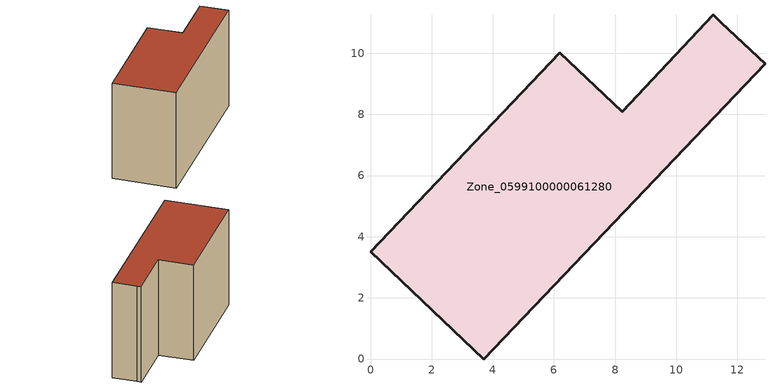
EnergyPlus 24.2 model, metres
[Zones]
Zone_0599100000061280
 floor ground (C_G): 0,3.51 6.19,10.02 8.23,8.09 11.21,11.25 11.48,11 12.9,9.66 3.7,0 z3.18
 wall outside (C_F): 6.19,10.02 0,3.51 3.7,0 12.9,9.66 11.48,11 11.21,11.25 8.23,8.09 6.19,10.02 z3.18:11.44
 roof outside (C_R): 11.48,11 11.21,11.25 8.23,8.09 6.19,10.02 0,3.51 3.7,0 12.9,9.66 z11.44
[BUILDING]
Pand.0599100000061280: North Axis=0; Terrain=City; Loads Convergence Tolerance Value=0.04; Temperature Convergence Tolerance Value=0.4; Solar Distribution=FullExterior; Maximum Number of Warmup Days=25; Minimum Number of Warmup Days=1
[Site:Location]
Rotterdam.The.Hague.AP_ZH_NLD Design_Conditions: Latitude=51.96; Longitude=4.45; Time Zone=1; Elevation=-4.5
[SITE:GROUNDTEMPERATURE:BUILDINGSURFACE]
18, 18, 18, 18, 18, 18, 18, 18, 18, 18, 18, 18
[MATERIAL] Thermal Absorptance=0.9; Solar Absorptance=0.7; Visible Absorptance=0.7
Name | Roughness | Thickness | Conductivity | Density | Specific Heat
G.TI.1975-1991 | MediumSmooth | 0.15 | 0.288461 | 540 | 1210
F.TI.1975-1991 | Rough | 0.3 | 0.230769 | 1920 | 840
R.TI.1975-1991 | MediumRough | 0.2 | 0.153846 | 1500 | 1000
[CONSTRUCTION]
C_G: G.TI.1975-1991
C_F: F.TI.1975-1991
C_R: R.TI.1975-1991
[ZONE]
Zone_0599100000061280: Type=1; Multiplier=1; Ceiling Height=Autocalculate; Volume=Autocalculate; Floor Area=autocalculate; Part of Total Floor Area=Yes
[ZONEINFILTRATION:DESIGNFLOWRATE]
Infil_Zone_0599100000061280: Zone or ZoneList or Space or SpaceList=Zone_0599100000061280; Schedule=AlwaysOn; Design Flow Rate Calculation Method=Flow/Area; Flow Rate per Floor Area=0.003; Constant Term Coefficient=1; Temperature Term Coefficient=0; Velocity Term Coefficient=0; Velocity Squared Term Coefficient=0
[HVACTEMPLATE:ZONE:IDEALLOADSAIRSYSTEM]
Zone_0599100000061280: Maximum Heating Supply Air Temperature=50; Minimum Cooling Supply Air Temperature=13; Maximum Heating Supply Air Humidity Ratio=0.0156; Minimum Cooling Supply Air Humidity Ratio=0.0077; Heating Limit=NoLimit; Cooling Limit=NoLimit; Dehumidification Control Type=ConstantSensibleHeatRatio; Cooling Sensible Heat Ratio=0.7; Dehumidification Setpoint=60; Humidification Control Type=None; Humidification Setpoint=30; Outdoor Air Method=None; Outdoor Air Flow Rate per Person=0.00944; Outdoor Air Flow Rate per Zone Floor Area=0; Outdoor Air Flow Rate per Zone=0; Demand Controlled Ventilation Type=None; Outdoor Air Economizer Type=NoEconomizer; Heat Recovery Type=None; Sensible Heat Recovery Effectiveness=0.7; Latent Heat Recovery Effectiveness=0.65
[ZONECONTROL:THERMOSTAT]
ThermostatControl_Zone_0599100000061280: Zone or ZoneList=Zone_0599100000061280; Control Type Schedule=DualSetpointControlType; Control 1=Thermostat_Zone_0599100000061280; Temperature Difference Between Cutout And Setpoint=0
[THERMOSTATSETPOINT:DUALSETPOINT]
Thermostat_Zone_0599100000061280: Heating Setpoint Temperature Schedule=HeatingSetpoint_Zone_0599100000061280; Cooling Setpoint Temperature Schedule=CoolingSetpoint_Zone_0599100000061280
[SCHEDULE:COMPACT]
HeatingSetpoint_Zone_0599100000061280: Through: 12/31, For: AllDays, Until: 24:00, 21
CoolingSetpoint_Zone_0599100000061280: Through: 12/31, For: AllDays, Until: 24:00, 24
DualSetpointControlType: Through: 12/31, For: AllDays, Until: 24:00, 4
AlwaysOn: Through: 12/31, For: AllDays, Until: 24:00, 1
